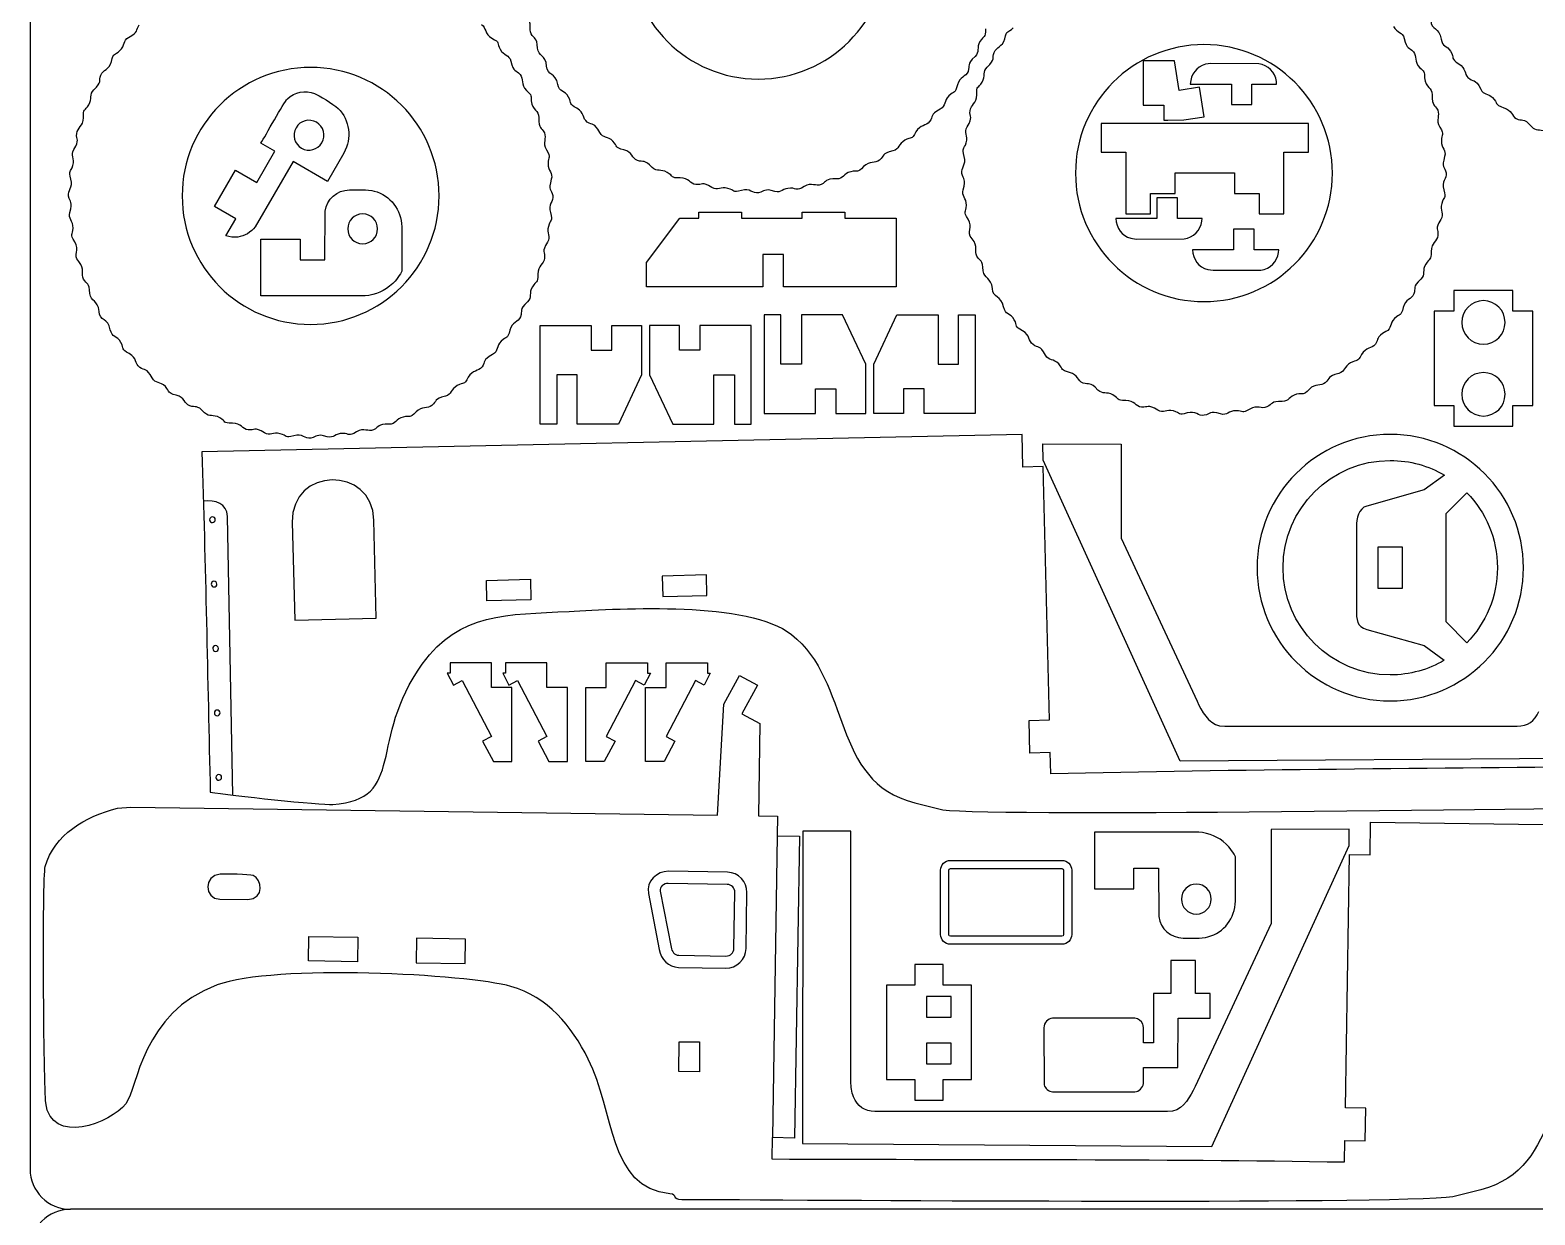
# Model space of a CAD drawing. Extents: x 460 to 1040, y 10 to 890.
# Drawn here: x 460 to 646.7, y 449.3 to 596.3 of the extents above; entities that cross this region are included whole.
import ezdxf

# ---------------------------------------------------------------- set-up
doc = ezdxf.new("R2010")
doc.units = 0
doc.layers.get('0').update_dxf_attribs({"linetype": 'CONTINUOUS'})

msp = doc.modelspace()

# ---------------------------------------------------------------- linework, layer by layer
at = {"color": 5}
for p, q in [((460, 885.0002), (460, 455.0001)), ((745, 450), (464.9999, 450))]:
    msp.add_line(p, q, dxfattribs=at)
at = {"color": 2}
for p, q in [((602.0049, 592.4462), (598.1117, 592.4462)), ((598.1117, 592.4462), (598.1117, 586.9387)), ((602.572, 588.7787), (602.0049, 592.4462)), ((606.504, 592.1117), (605.844, 592.0249)), ((612.4463, 592.0899), (606.504, 592.1117)), ((605.0924, 589.1683), (602.572, 588.7787)), ((603.9542, 589.5619), (609.0538, 589.5619)), ((605.6596, 585.5009), (605.0924, 589.1683)), ((609.0538, 589.5619), (609.0538, 587.0122)), ((611.6035, 587.0122), (611.6035, 589.5619)), ((611.6035, 589.5619), (614.6632, 589.5619)), ((614.6632, 589.5619), (614.6414, 589.8947)), ((598.1117, 586.9387), (600.6615, 586.9387)), ((600.6615, 586.9387), (600.6615, 585.1029)), ((609.0538, 587.0122), (611.6035, 587.0122)), ((618.6048, 584.6677), (592.9033, 584.6677)), ((592.9033, 584.6677), (592.9033, 581.098)), ((600.6615, 585.1029), (601.1715, 585.1029)), ((601.1715, 585.1029), (603.1392, 585.1111)), ((603.1392, 585.1111), (605.6596, 585.5009)), ((618.6048, 581.098), (618.6048, 584.6677)), ((488.1281, 577.3544), (490.3719, 581.2408)), ((490.3719, 581.2408), (488.6471, 582.2367)), ((498.9347, 581.0079), (496.8948, 577.4748)), ((592.9033, 581.098), (595.963, 581.098)), ((595.963, 581.098), (595.963, 573.4491)), ((615.5452, 573.4491), (615.5452, 581.098)), ((615.5452, 581.098), (618.6048, 581.098)), ((482.8777, 574.3798), (485.4784, 578.8843)), ((485.4784, 578.8843), (488.1281, 577.3544)), ((492.6279, 579.9383), (487.9357, 571.8537)), ((496.8948, 577.4748), (492.6279, 579.9383)), ((602.0824, 575.9985), (602.0824, 578.5482)), ((602.0824, 578.5482), (609.4257, 578.5482)), ((609.4257, 578.5482), (609.4257, 575.9985)), ((599.0228, 573.4491), (599.0228, 575.9985)), ((599.0228, 575.9985), (602.0824, 575.9985)), ((602.3506, 575.4425), (599.8009, 575.4425)), ((599.8009, 575.4425), (599.8009, 572.8928)), ((602.3506, 572.8928), (602.3506, 575.4425)), ((609.4257, 575.9985), (612.4854, 575.9985)), ((612.4854, 575.9985), (612.4854, 573.4491)), ((485.5274, 572.8499), (482.8777, 574.3798)), ((496.5839, 567.7771), (496.6101, 573.7859)), ((595.963, 573.4491), (599.0228, 573.4491)), ((612.4854, 573.4491), (615.5452, 573.4491)), ((484.3035, 570.73), (485.5274, 572.8499)), ((506.1075, 571.8567), (506.1075, 566.3492)), ((599.8009, 572.8928), (594.7013, 572.8928)), ((605.4103, 572.8928), (602.3506, 572.8928)), ((605.3885, 572.56), (605.4103, 572.8928)), ((611.8756, 571.5619), (609.3259, 571.5619)), ((609.3259, 571.5619), (609.3259, 569.0122)), ((611.8756, 569.0122), (611.8756, 571.5619)), ((485.0241, 570.5709), (484.3035, 570.73)), ((485.7619, 570.5803), (485.0241, 570.5709)), ((488.6286, 563.2895), (488.6286, 570.3268)), ((488.6286, 570.3268), (493.5242, 570.3268)), ((493.5242, 570.3268), (493.5242, 567.7771)), ((596.5911, 570.4299), (597.2511, 570.343)), ((597.2511, 570.343), (603.1934, 570.3648)), ((493.5242, 567.7771), (496.5839, 567.7771)), ((609.3259, 569.0122), (604.2263, 569.0122)), ((614.9353, 569.0122), (611.8756, 569.0122)), ((614.9135, 568.6794), (614.9353, 569.0122)), ((606.1161, 566.5493), (606.7761, 566.4624)), ((606.7761, 566.4624), (612.7184, 566.4842)), ((501.5582, 563.2895), (488.6286, 563.2895))]:
    msp.add_line(p, q, dxfattribs=at)
at = {"color": 3}
for p, q in [((542.9569, 572.9407), (542.957, 573.655)), ((542.957, 573.655), (548.2565, 573.6549)), ((548.2565, 573.6549), (548.2565, 572.9407)), ((555.8077, 572.9407), (555.8077, 573.6549)), ((555.8077, 573.6549), (561.1072, 573.6548)), ((561.1072, 573.6548), (561.1072, 572.9406)), ((536.4936, 567.4249), (540.6087, 572.9407)), ((540.6087, 572.9407), (542.9569, 572.9407)), ((548.2565, 572.9407), (555.8077, 572.9407)), ((561.1072, 572.9406), (567.457, 572.9403)), ((567.457, 572.9403), (567.4569, 564.4061)), ((553.4717, 568.4187), (550.922, 568.4187)), ((550.922, 568.4187), (550.922, 564.4061)), ((553.4717, 564.4061), (553.4717, 568.4187)), ((536.4936, 564.4061), (536.4936, 567.4249)), ((550.922, 564.4061), (536.4936, 564.4061)), ((567.4569, 564.4061), (553.4717, 564.4061)), ((636.6435, 563.9595), (636.6435, 561.4094)), ((643.9839, 563.9595), (636.6435, 563.9595)), ((643.9839, 561.4094), (643.9839, 563.9595)), ((553.1567, 560.9287), (551.088, 560.9287)), ((551.088, 560.9287), (551.088, 548.6899)), ((553.1567, 554.8092), (553.1567, 560.9287)), ((560.8059, 560.9287), (555.7064, 560.9287)), ((555.7064, 560.9287), (555.7064, 554.8092)), ((563.682, 554.8092), (560.8059, 560.9287)), ((564.68, 554.8092), (567.556, 560.9287)), ((567.556, 560.9287), (572.6556, 560.9287)), ((572.6556, 560.9287), (572.6556, 554.8092)), ((575.2053, 554.8092), (575.2053, 560.9287)), ((575.2053, 560.9287), (577.274, 560.9287)), ((577.274, 560.9287), (577.274, 548.6899)), ((636.6435, 561.4094), (634.1935, 561.4094)), ((634.1935, 561.4094), (634.1935, 549.6789)), ((646.4339, 561.4094), (643.9839, 561.4094)), ((646.4339, 549.6789), (646.4339, 561.4094)), ((523.2715, 547.3939), (523.2715, 559.6328)), ((523.2715, 559.6328), (529.6237, 559.6328)), ((529.6237, 559.6328), (529.6237, 556.5731)), ((532.1735, 556.5731), (532.1735, 559.6328)), ((532.1735, 559.6328), (535.8655, 559.6328)), ((535.8655, 559.6328), (535.8655, 553.5134)), ((540.5555, 559.6328), (536.8635, 559.6328)), ((536.8635, 559.6328), (536.8635, 553.5134)), ((540.5555, 556.5731), (540.5555, 559.6328)), ((549.4575, 559.6328), (543.1053, 559.6328)), ((543.1053, 559.6328), (543.1053, 556.5731)), ((549.4575, 547.3939), (549.4575, 559.6328)), ((529.6237, 556.5731), (532.1735, 556.5731)), ((543.1053, 556.5731), (540.5555, 556.5731)), ((555.7064, 554.8092), (553.1567, 554.8092)), ((563.682, 548.6899), (563.682, 554.8092)), ((564.68, 548.6899), (564.68, 554.8092)), ((572.6556, 554.8092), (575.2053, 554.8092)), ((527.8899, 553.5134), (525.3402, 553.5134)), ((525.3402, 553.5134), (525.3402, 547.3939)), ((527.8899, 547.3939), (527.8899, 553.5134)), ((535.8655, 553.5134), (532.9894, 547.3939)), ((536.8635, 553.5134), (539.7395, 547.3939)), ((544.8391, 547.3939), (544.8391, 553.5134)), ((544.8391, 553.5134), (547.3888, 553.5134)), ((547.3888, 553.5134), (547.3888, 547.3939)), ((557.4402, 548.6899), (557.4402, 551.7495)), ((557.4402, 551.7495), (559.99, 551.7495)), ((559.99, 551.7495), (559.99, 548.6899)), ((568.372, 551.7495), (568.372, 548.6899)), ((570.9218, 551.7495), (568.372, 551.7495)), ((570.9218, 548.6899), (570.9218, 551.7495)), ((634.1935, 549.6789), (636.6435, 549.6789)), ((636.6435, 549.6789), (636.6435, 547.1288)), ((643.9839, 547.1288), (643.9839, 549.6789)), ((643.9839, 549.6789), (646.4339, 549.6789)), ((525.3402, 547.3939), (523.2715, 547.3939)), ((532.9894, 547.3939), (527.8899, 547.3939)), ((539.7395, 547.3939), (544.8391, 547.3939)), ((547.3888, 547.3939), (549.4575, 547.3939)), ((551.088, 548.6899), (557.4402, 548.6899)), ((559.99, 548.6899), (563.682, 548.6899)), ((568.372, 548.6899), (564.68, 548.6899)), ((577.274, 548.6899), (570.9218, 548.6899)), ((636.6435, 547.1288), (643.9839, 547.1288)), ((583.0737, 546.0933), (481.3174, 543.9673)), ((583.1728, 542.0523), (583.0737, 546.0933)), ((585.6942, 542.923), (585.6739, 544.9294)), ((585.6739, 544.9294), (595.3643, 544.9137)), ((595.3643, 544.9137), (595.3643, 533.2482)), ((585.7025, 542.1144), (583.1728, 542.0523)), ((602.7096, 505.5682), (585.6942, 542.923)), ((586.4734, 510.6975), (585.7025, 542.1144)), ((595.3643, 533.2482), (604.7998, 513.0048)), ((517.2313, 517.7674), (512.1033, 517.7674)), ((512.1033, 517.7674), (512.1033, 516.4856)), ((517.2313, 514.7078), (517.2313, 517.7674)), ((524.1105, 517.7674), (518.9825, 517.7674)), ((518.9825, 517.7674), (518.9825, 516.4856)), ((524.1105, 514.7078), (524.1105, 517.7674)), ((531.4941, 514.7078), (531.4941, 517.7674)), ((531.4941, 517.7674), (536.6221, 517.7674)), ((536.6221, 517.7674), (536.6221, 516.4856)), ((538.915, 514.7078), (538.915, 517.7674)), ((538.915, 517.7674), (544.043, 517.7674)), ((544.043, 517.7674), (544.043, 516.4856)), ((512.1033, 516.4856), (511.7557, 516.4856)), ((511.7557, 516.4856), (512.5206, 515.0211)), ((512.5206, 515.0211), (513.6054, 515.5877)), ((513.6054, 515.5877), (517.2313, 508.6446)), ((518.9825, 516.4856), (518.6349, 516.4856)), ((518.6349, 516.4856), (519.3998, 515.0211)), ((519.3998, 515.0211), (520.4846, 515.5877)), ((520.4846, 515.5877), (524.1105, 508.6446)), ((535.12, 515.5877), (531.4941, 508.6446)), ((536.2048, 515.0211), (535.12, 515.5877)), ((536.9697, 516.4856), (536.2048, 515.0211)), ((536.6221, 516.4856), (536.9697, 516.4856)), ((542.5409, 515.5877), (538.915, 508.6446)), ((543.6257, 515.0211), (542.5409, 515.5877)), ((544.3906, 516.4856), (543.6257, 515.0211)), ((544.043, 516.4856), (544.3906, 516.4856)), ((546.0872, 512.6573), (548.0209, 516.2146)), ((548.0209, 516.2146), (550.244, 515.0062)), ((519.7812, 514.7078), (517.2313, 514.7078)), ((519.7812, 505.5286), (519.7812, 514.7078)), ((526.6604, 514.7078), (524.1105, 514.7078)), ((526.6604, 505.5286), (526.6604, 514.7078)), ((528.9442, 505.5286), (528.9442, 514.7078)), ((528.9442, 514.7078), (531.4941, 514.7078)), ((536.3651, 505.5286), (536.3651, 514.7078)), ((536.3651, 514.7078), (538.915, 514.7078)), ((550.244, 515.0062), (548.3103, 511.4489)), ((545.2807, 498.874), (546.0872, 512.6573)), ((548.3103, 511.4489), (550.5335, 510.2405)), ((550.5335, 510.2405), (550.3833, 498.8049)), ((583.9438, 510.6355), (586.4734, 510.6975)), ((584.0428, 506.5878), (583.9438, 510.6355)), ((607.5906, 509.9709), (608.2278, 509.9045)), ((608.2278, 509.9045), (644.5167, 509.9045)), ((517.2313, 508.6446), (516.1466, 508.0781)), ((516.1466, 508.0781), (517.4779, 505.5286)), ((524.1105, 508.6446), (523.0258, 508.0781)), ((523.0258, 508.0781), (524.3571, 505.5286)), ((532.5788, 508.0781), (531.2475, 505.5286)), ((531.4941, 508.6446), (532.5788, 508.0781)), ((539.9997, 508.0781), (538.6684, 505.5286)), ((538.915, 508.6446), (539.9997, 508.0781)), ((586.5725, 506.6496), (584.0428, 506.5878)), ((586.6373, 503.9932), (586.5725, 506.6496)), ((517.4779, 505.5286), (519.7812, 505.5286)), ((524.3571, 505.5286), (526.6604, 505.5286)), ((531.2475, 505.5286), (528.9442, 505.5286)), ((538.6684, 505.5286), (536.3651, 505.5286)), ((653.5205, 505.9436), (602.7096, 505.5682)), ((569.7577, 500.4206), (573.2375, 499.5585)), ((470.8344, 499.7387), (472.4793, 499.86)), ((472.4793, 499.86), (545.2807, 498.874)), ((550.3833, 498.8049), (552.7365, 498.7731)), ((552.7365, 498.7731), (552.7036, 496.3082)), ((555.8595, 496.8944), (555.8244, 458.1579)), ((561.8329, 496.9163), (555.8595, 496.8944)), ((561.8329, 465.8343), (561.8329, 496.9163)), ((604.9936, 496.7942), (592.064, 496.7942)), ((592.064, 496.7942), (592.064, 489.7569)), ((623.671, 497.1436), (613.9806, 497.128)), ((613.9806, 497.128), (613.9806, 485.4625)), ((623.6507, 495.1372), (623.671, 497.1436)), ((626.2491, 493.9584), (626.316, 498.0001)), ((626.316, 498.0001), (728.086, 496.6864)), ((552.7036, 496.3082), (555.4622, 496.2622)), ((555.4622, 496.2622), (554.8493, 458.8429)), ((606.6353, 457.7825), (623.6507, 495.1372)), ((574.1883, 493.2726), (588.0163, 493.2726)), ((609.5429, 488.227), (609.5429, 493.7345)), ((623.1989, 462.5783), (623.719, 494.0003)), ((623.719, 494.0003), (626.2491, 493.9584)), ((572.9707, 484.0915), (572.9707, 492.055)), ((589.2339, 492.055), (589.2339, 484.0915)), ((596.9596, 489.7569), (596.9596, 492.3066)), ((596.9596, 492.3066), (600.0193, 492.3066)), ((600.0193, 492.3066), (600.0455, 486.2978)), ((592.064, 489.7569), (596.9596, 489.7569)), ((613.9806, 485.4625), (604.5451, 465.2191)), ((588.0163, 482.8739), (574.1883, 482.8739)), ((573.2868, 480.3712), (569.7767, 480.3712)), ((569.7767, 480.3712), (569.7767, 477.8211)), ((573.2868, 477.8211), (573.2868, 480.3712)), ((601.5197, 480.8464), (601.5175, 476.7808)), ((604.5794, 480.8447), (601.5197, 480.8464)), ((604.5771, 476.7791), (604.5794, 480.8447)), ((569.7767, 477.8211), (566.2665, 477.8211)), ((566.2665, 477.8211), (566.2665, 466.0906)), ((576.7969, 477.8211), (573.2868, 477.8211)), ((576.7969, 466.0906), (576.7969, 477.8211)), ((599.3699, 476.782), (599.3664, 470.6626)), ((601.5175, 476.7808), (599.3699, 476.782)), ((606.413, 476.778), (604.5771, 476.7791)), ((606.4112, 473.7183), (606.413, 476.778)), ((585.7823, 472.5062), (585.82, 465.4581)), ((597.0801, 473.7131), (586.8471, 473.719)), ((602.4243, 467.6011), (602.4278, 473.7206)), ((602.4278, 473.7206), (606.4112, 473.7183)), ((599.3664, 470.6626), (598.1425, 470.6633)), ((598.1292, 465.608), (598.1407, 467.6036)), ((598.1407, 467.6036), (602.4243, 467.6011)), ((566.2665, 466.0906), (569.7767, 466.0906)), ((569.7767, 466.0906), (569.7767, 463.5404)), ((573.2868, 463.5404), (573.2868, 466.0906)), ((573.2868, 466.0906), (576.7969, 466.0906)), ((569.7767, 463.5404), (573.2868, 463.5404)), ((586.8419, 464.5608), (597.0749, 464.555)), ((601.1171, 462.1188), (564.8282, 462.1188)), ((601.7543, 462.1852), (601.1171, 462.1188)), ((625.7289, 462.5364), (623.1989, 462.5783)), ((625.6622, 458.4881), (625.7289, 462.5364)), ((552.0694, 458.8891), (552.0256, 456.2512)), ((554.8493, 458.8429), (552.0694, 458.8891)), ((555.8244, 458.1579), (606.6353, 457.7825)), ((623.0885, 455.8729), (623.1322, 458.5296)), ((623.1322, 458.5296), (625.6622, 458.4881)), ((639.9961, 452.4351), (636.5233, 451.5453))]:
    msp.add_line(p, q, dxfattribs=at)
at = {"color": 7}
for p, q in [((635.4783, 541.0595), (632.9699, 539.2243)), ((632.9699, 539.2243), (625.8395, 537.2242)), ((635.6899, 536.2942), (638.271, 538.8753)), ((635.68, 522.8536), (635.6899, 536.2942)), ((492.5296, 535.2249), (492.8284, 523.0821)), ((502.9474, 523.3311), (502.6486, 535.4739)), ((624.5595, 534.7041), (624.5595, 524.4537)), ((630.2898, 532.124), (627.2297, 532.124)), ((627.2297, 532.124), (627.2297, 527.0238)), ((630.2898, 527.0238), (630.2898, 532.124)), ((543.906, 528.6735), (538.4418, 528.539)), ((538.4418, 528.539), (538.504, 526.0093)), ((543.9683, 526.1438), (543.906, 528.6735)), ((516.6201, 528.002), (522.0843, 528.1365)), ((516.6823, 525.4723), (516.6201, 528.002)), ((522.0843, 528.1365), (522.1466, 525.6067)), ((627.2297, 527.0238), (630.2898, 527.0238)), ((522.1466, 525.6067), (516.6823, 525.4723)), ((538.504, 526.0093), (543.9683, 526.1438)), ((492.8284, 523.0821), (502.9474, 523.3311)), ((638.2613, 520.2723), (635.68, 522.8536)), ((625.8395, 521.9236), (632.9598, 519.9335)), ((632.9598, 519.9335), (635.4659, 518.0908)), ((538.1879, 489.4665), (539.5246, 482.5008)), ((546.4896, 490.3024), (539.1776, 490.4239)), ((547.3316, 482.371), (547.447, 489.3126)), ((483.5394, 488.4663), (487.0049, 488.4087)), ((494.5496, 480.8071), (494.6001, 483.8432)), ((494.6001, 483.8432), (500.6724, 483.7422)), ((500.6724, 483.7422), (500.622, 480.7062)), ((507.9594, 483.6211), (507.909, 480.585)), ((514.0318, 483.5201), (507.9594, 483.6211)), ((513.9813, 480.4841), (514.0318, 483.5201)), ((500.622, 480.7062), (494.5496, 480.8071)), ((507.909, 480.585), (513.9813, 480.4841)), ((540.4819, 481.511), (546.3418, 481.4136)), ((574.2669, 476.381), (571.2067, 476.381)), ((571.2067, 476.381), (571.2067, 473.8309)), ((574.2669, 473.8309), (574.2669, 476.381)), ((571.2067, 473.8309), (574.2669, 473.8309)), ((540.5101, 467.0914), (540.5176, 470.7733)), ((540.5176, 470.7733), (543.0481, 470.7678)), ((543.0481, 470.7678), (543.04, 467.0493)), ((574.2669, 470.6107), (571.2067, 470.6107)), ((571.2067, 470.6107), (571.2067, 468.0607)), ((574.2669, 468.0607), (574.2669, 470.6107)), ((543.04, 467.0493), (540.5101, 467.0914)), ((571.2067, 468.0607), (574.2669, 468.0607))]:
    msp.add_line(p, q, dxfattribs=at)
at = {"color": 1}
for p, q in [((485.1469, 501.3802), (484.4763, 535.9457)), ((552.7036, 496.3082), (552.1013, 458.8886)), ((546.5145, 491.8022), (539.2025, 491.9237)), ((573.9707, 484.0915), (573.9707, 492.0548)), ((574.1884, 492.2725), (588.0162, 492.2725)), ((588.2339, 492.0548), (588.2339, 484.0915)), ((536.7148, 489.1839), (538.0515, 482.2181)), ((548.8314, 482.346), (548.9468, 489.2877)), ((588.0162, 483.8738), (574.1884, 483.8738)), ((540.457, 480.0112), (546.3169, 479.9138))]:
    msp.add_line(p, q, dxfattribs=at)
at = {"color": 3}
for points in [[(534.407, 606.1193), (534.407, 597.3182), (541.5417, 590.1833), (550.3428, 590.1833)], [(550.3428, 590.1833), (559.1439, 590.1833), (566.2787, 597.3182), (566.2787, 606.1193)], [(522.1695, 595.8066), (521.7915, 596.4858), (522.4158, 596.9805), (521.5655, 597.9748)], [(633.783, 597.4647), (633.811, 596.22), (634.8631, 596.6504), (635.0706, 595.1362)], [(472.2286, 595.3525), (473.5351, 596.0584), (473.0616, 596.2334), (473.5366, 596.9011)], [(516.0141, 596.9601), (516.6315, 596.5208), (516.3384, 595.7913), (517.3032, 595.2586)], [(522.9638, 594.0098), (522.8821, 595.4467), (522.5608, 595.1034), (522.1695, 595.8066)], [(578.5368, 596.4175), (578.56, 595.1951), (578.3459, 595.6567), (577.8546, 594.8353)], [(580.9213, 595.182), (581.2157, 596.3701), (581.3046, 595.8681), (581.9921, 596.5335)], [(629.171, 596.6965), (629.6216, 595.8857), (630.2811, 596.0577), (630.478, 595.2335)], [(471.1529, 593.7113), (471.8187, 594.356), (471.4835, 594.95), (472.2286, 595.3525)], [(517.3032, 595.2586), (518.3745, 594.667), (517.8671, 594.7108), (518.3319, 593.8743)], [(518.3319, 593.8743), (518.7824, 593.0635), (519.4419, 593.2355), (519.6387, 592.4113)], [(524.0896, 591.7916), (523.99, 593.223), (523.0203, 593.0152), (522.9638, 594.0098)], [(577.8546, 594.8353), (577.3775, 594.0371), (577.8526, 593.5534), (577.2399, 592.9726)], [(579.6114, 593.497), (579.8773, 594.2067), (580.6562, 594.1123), (580.9213, 595.182)], [(605.6444, 594.4504), (596.8433, 594.4504), (589.7085, 587.3157), (589.7085, 578.5145)], [(621.5803, 578.5145), (621.5803, 587.3157), (614.4456, 594.4504), (605.6444, 594.4504)], [(630.478, 595.2335), (630.8232, 593.7882), (631.1125, 594.2012), (631.6354, 593.5685)], [(635.0706, 595.1362), (635.2016, 594.18), (635.7889, 594.3648), (636.2424, 593.6328)], [(468.7722, 590.6748), (469.0381, 591.3845), (469.817, 591.2901), (470.0821, 592.3598)], [(470.0821, 592.3598), (470.3765, 593.5479), (470.4655, 593.0459), (471.1529, 593.7113)], [(519.6387, 592.4113), (519.9839, 590.966), (520.2733, 591.379), (520.7962, 590.7463)], [(577.2399, 592.9726), (576.1621, 591.9508), (576.6619, 591.9038), (576.3753, 591.1363)], [(578.7468, 591.6608), (579.8251, 592.6831), (579.3249, 592.7325), (579.6114, 593.497)], [(631.6354, 593.5685), (632.1162, 592.9869), (631.6494, 592.3571), (632.4427, 591.59)], [(636.2424, 593.6328), (636.7754, 592.7728), (636.1504, 592.7532), (637.286, 592.0542)], [(637.286, 592.0542), (638.166, 591.5126), (637.944, 590.8279), (638.3972, 590.3795)], [(467.9076, 588.8386), (468.986, 589.8609), (468.4858, 589.9103), (468.7722, 590.6748)], [(494.8052, 591.6282), (486.0041, 591.6282), (478.8694, 584.4935), (478.8694, 575.6923)], [(510.741, 575.6923), (510.741, 584.4935), (503.6063, 591.6282), (494.8052, 591.6282)], [(520.7962, 590.7463), (521.2769, 590.1647), (520.8102, 589.5349), (521.6034, 588.7678)], [(525.4855, 589.5265), (525.2075, 591.0283), (524.1758, 590.5507), (524.0896, 591.7916)], [(576.3753, 591.1363), (576.1103, 590.4273), (575.3308, 590.5217), (575.0654, 589.4512)], [(578.132, 589.7981), (578.6093, 590.5973), (578.1348, 591.0808), (578.7468, 591.6608)], [(632.4427, 591.59), (632.9165, 591.1318), (633.0204, 591.0994), (633.0247, 590.3231)], [(633.0247, 590.3231), (633.1568, 589.034), (633.9862, 589.19), (633.9589, 588.2362)], [(638.3972, 590.3795), (639.0256, 589.758), (639.2853, 590.3575), (639.9795, 588.9141)], [(467.2928, 586.9759), (467.7701, 587.7751), (467.2955, 588.2586), (467.9076, 588.8386)], [(521.6034, 588.7678), (522.0773, 588.3096), (522.1812, 588.2772), (522.1856, 587.5009)], [(526.8157, 587.9367), (526.3286, 588.8131), (525.6728, 588.5146), (525.4855, 589.5265)], [(575.0654, 589.4512), (574.7705, 588.2626), (574.6821, 588.7649), (573.9945, 588.0997)], [(576.621, 586.2477), (576.6927, 587.001), (577.471, 587.1138), (577.4497, 588.2159)], [(577.4497, 588.2159), (577.4259, 589.4378), (577.6415, 588.9771), (578.132, 589.7981)], [(633.9589, 588.2362), (633.9164, 586.755), (634.3047, 587.0737), (634.6457, 586.3286)], [(639.9795, 588.9141), (640.3226, 588.2004), (640.8746, 588.4247), (641.4506, 587.8838)], [(466.6104, 585.3937), (466.5866, 586.6156), (466.8022, 586.1549), (467.2928, 586.9759)], [(522.1856, 587.5009), (522.3176, 586.2118), (523.147, 586.3678), (523.1197, 585.414)], [(527.8436, 586.5523), (526.7731, 587.1434), (527.2794, 587.1025), (526.8157, 587.9367)], [(529.1336, 584.8509), (528.5166, 585.2899), (528.809, 586.0192), (527.8436, 586.5523)], [(572.919, 586.4585), (571.6113, 585.7519), (572.0866, 585.5796), (571.6108, 584.9103)], [(573.9945, 588.0997), (573.3292, 587.4563), (573.6639, 586.8612), (572.919, 586.4585)], [(634.6457, 586.3286), (634.9601, 585.6419), (634.3456, 585.155), (634.9138, 584.2088)], [(641.4506, 587.8838), (642.1888, 587.1907), (641.5885, 587.0106), (642.8677, 586.629)], [(642.8677, 586.629), (643.8577, 586.3337), (643.8194, 585.6158), (644.3736, 585.2991)], [(465.7818, 583.4255), (465.8535, 584.1788), (466.6318, 584.2916), (466.6104, 585.3937)], [(523.1197, 585.414), (523.0772, 583.9328), (523.4655, 584.2515), (523.8065, 583.5064)], [(530.682, 583.5427), (529.9772, 584.8486), (529.7998, 584.3766), (529.1336, 584.8509)], [(571.6108, 584.9103), (571.1716, 584.2925), (570.4419, 584.5854), (569.9091, 583.6205)], [(576.2617, 584.2522), (577.0401, 585.5167), (576.5434, 585.432), (576.621, 586.2477)], [(644.3736, 585.2991), (645.1401, 584.8608), (645.2357, 585.5044), (646.2827, 584.2912)], [(465.4224, 581.43), (466.2009, 582.6945), (465.7042, 582.6098), (465.7818, 583.4255)], [(523.8065, 583.5064), (524.121, 582.8197), (523.5065, 582.3328), (524.0746, 581.3866)], [(532.3231, 582.4671), (531.6788, 583.1326), (531.0837, 582.7985), (530.682, 583.5427)], [(568.5248, 582.5921), (567.7158, 582.1425), (567.884, 581.4815), (567.062, 581.2853)], [(569.9091, 583.6205), (569.3177, 582.5493), (569.3603, 583.0565), (568.5248, 582.5921)], [(576.149, 582.2928), (576.4033, 583.188), (575.8191, 583.5332), (576.2617, 584.2522)], [(634.9138, 584.2088), (635.5434, 583.1603), (635.1261, 583.4528), (635.1109, 582.4977)], [(646.2827, 584.2912), (646.7991, 583.6927), (647.2674, 584.0517), (647.9688, 583.6762)], [(465.3097, 579.4706), (465.564, 580.3658), (464.9799, 580.711), (465.4224, 581.43)], [(524.0746, 581.3866), (524.7042, 580.3381), (524.2869, 580.6306), (524.2717, 579.6755)], [(533.6748, 581.3961), (532.4863, 581.6906), (532.9883, 581.7803), (532.3231, 582.4671)], [(535.3598, 580.0864), (534.6508, 580.3516), (534.7449, 581.131), (533.6748, 581.3961)], [(567.062, 581.2853), (565.6165, 580.9398), (566.0293, 580.6505), (565.3971, 580.1278)], [(575.8988, 580.5887), (575.5608, 581.7624), (575.8879, 581.3735), (576.149, 582.2928)], [(635.1109, 582.4977), (635.0962, 581.568), (635.7528, 581.3879), (635.5101, 580.5759)], [(465.0596, 577.7665), (464.7216, 578.9402), (465.0487, 578.5513), (465.3097, 579.4706)], [(524.2717, 579.6755), (524.257, 578.7458), (524.9135, 578.5657), (524.6709, 577.7537)], [(537.196, 579.2216), (536.1743, 580.2997), (536.1262, 579.7998), (535.3598, 580.0864)], [(539.0585, 578.607), (538.2597, 579.084), (537.7759, 578.6097), (537.196, 579.2216)], [(563.4185, 579.3202), (562.5683, 578.4416), (562.7436, 578.9199), (561.8165, 578.6878)], [(565.3971, 580.1278), (564.8152, 579.6469), (564.1859, 580.1137), (563.4185, 579.3202)], [(575.6083, 578.4722), (575.4824, 579.2191), (576.204, 579.5287), (575.8988, 580.5887)], [(635.5101, 580.5759), (635.0849, 579.1533), (635.5434, 579.3651), (635.6801, 578.5563)], [(464.7692, 575.65), (464.6433, 576.3969), (465.3647, 576.7065), (465.0596, 577.7665)], [(524.6709, 577.7537), (524.2458, 576.3311), (524.7042, 576.5429), (524.8408, 575.7341)], [(540.641, 577.9246), (539.4188, 577.9008), (539.8797, 578.1167), (539.0585, 578.607)], [(542.6089, 577.0959), (541.8555, 577.1677), (541.7423, 577.946), (540.641, 577.9246)], [(544.6045, 576.7366), (543.3407, 577.5151), (543.4243, 577.0181), (542.6089, 577.0959)], [(558.1571, 577.1175), (557.4702, 576.803), (556.983, 577.4172), (556.0368, 576.8494)], [(560.0642, 577.8044), (558.5793, 577.8459), (558.9026, 577.4586), (558.1571, 577.1175)], [(561.8165, 578.6878), (560.9162, 578.4624), (560.9106, 577.7806), (560.0642, 577.8044)], [(575.7781, 576.4524), (576.203, 577.8753), (575.7446, 577.6637), (575.6083, 578.4722)], [(589.7085, 578.5145), (589.7085, 569.7134), (596.8433, 562.5785), (605.6444, 562.5785)], [(605.6444, 562.5785), (614.4456, 562.5785), (621.5803, 569.7134), (621.5803, 578.5145)], [(635.6801, 578.5563), (635.8061, 577.81), (635.0846, 577.5005), (635.3895, 576.4399)], [(464.9389, 573.6302), (465.3638, 575.0531), (464.9055, 574.8415), (464.7692, 575.65)], [(478.8694, 575.6923), (478.8694, 566.8912), (486.0041, 559.7563), (494.8052, 559.7563)], [(494.8052, 559.7563), (503.6063, 559.7563), (510.741, 566.8912), (510.741, 575.6923)], [(524.8408, 575.7341), (524.9669, 574.9878), (524.2454, 574.6783), (524.5503, 573.6177)], [(546.5639, 576.6239), (545.6696, 576.8783), (545.3229, 576.2941), (544.6045, 576.7366)], [(548.2679, 576.3737), (547.0952, 576.0358), (547.4837, 576.3622), (546.5639, 576.6239)], [(550.3843, 576.0833), (549.6384, 575.9571), (549.3279, 576.6789), (548.2679, 576.3737)], [(552.4043, 576.2531), (550.9816, 576.678), (551.1943, 576.2201), (550.3843, 576.0833)], [(554.3261, 576.6523), (553.3993, 576.6673), (553.2138, 576.0112), (552.4043, 576.2531)], [(556.0368, 576.8494), (554.9893, 576.2205), (555.2822, 576.6366), (554.3261, 576.6523)], [(576.1772, 574.5306), (576.1917, 575.4598), (575.5362, 575.6423), (575.7781, 576.4524)], [(635.3895, 576.4399), (635.7272, 575.2656), (635.4011, 575.6557), (635.1393, 574.7357)], [(465.3379, 571.7084), (465.3524, 572.6376), (464.697, 572.8201), (464.9389, 573.6302)], [(524.5503, 573.6177), (524.8879, 572.4434), (524.5619, 572.8335), (524.3001, 571.9135)], [(576.3742, 572.8197), (575.745, 573.8689), (576.1624, 573.575), (576.1772, 574.5306)], [(635.1393, 574.7357), (634.8848, 573.8416), (635.4691, 573.4955), (635.0265, 572.7763)], [(465.5349, 569.9975), (464.9058, 571.0467), (465.3231, 570.7528), (465.3379, 571.7084)], [(524.3001, 571.9135), (524.0456, 571.0194), (524.63, 570.6733), (524.1873, 569.9541)], [(576.8672, 570.37), (576.0974, 571.2701), (577.0393, 571.7112), (576.3742, 572.8197)], [(635.0265, 572.7763), (634.2478, 571.5107), (634.745, 571.5971), (634.6673, 570.7808)], [(466.0279, 567.5478), (465.2582, 568.4479), (466.2, 568.889), (465.5349, 569.9975)], [(524.1873, 569.9541), (523.4087, 568.6885), (523.9059, 568.7749), (523.8281, 567.9586)], [(577.471, 568.2018), (577.0932, 568.881), (577.7174, 569.3757), (576.8672, 570.37)], [(634.6673, 570.7808), (634.5956, 570.0263), (633.8174, 569.9152), (633.8384, 568.8127)], [(523.8281, 567.9586), (523.7564, 567.2041), (522.9782, 567.093), (522.9993, 565.9905)], [(578.2654, 566.405), (578.1837, 567.8419), (577.8624, 567.4986), (577.471, 568.2018)], [(633.8384, 568.8127), (633.8616, 567.5903), (633.6475, 568.0519), (633.1562, 567.2305)], [(466.6318, 565.3796), (466.254, 566.0588), (466.8781, 566.5535), (466.0279, 567.5478)], [(522.9993, 565.9905), (523.0224, 564.7681), (522.8083, 565.2297), (522.317, 564.4083)], [(579.3912, 564.1868), (579.2916, 565.6182), (578.3219, 565.4104), (578.2654, 566.405)], [(633.1562, 567.2305), (632.679, 566.4323), (633.1541, 565.9486), (632.5414, 565.3678)], [(467.4261, 563.5828), (467.3444, 565.0197), (467.0231, 564.6764), (466.6318, 565.3796)], [(522.317, 564.4083), (521.8399, 563.6101), (522.315, 563.1264), (521.7022, 562.5456)], [(580.787, 561.9217), (580.5091, 563.4235), (579.4774, 562.9459), (579.3912, 564.1868)], [(632.5414, 565.3678), (631.4637, 564.346), (631.9635, 564.299), (631.6768, 563.5315)], [(468.552, 561.3646), (468.4525, 562.796), (467.4826, 562.5882), (467.4261, 563.5828)], [(521.7022, 562.5456), (520.6244, 561.5238), (521.1242, 561.4768), (520.8376, 560.7093)], [(631.6768, 563.5315), (631.412, 562.8225), (630.6325, 562.9169), (630.3671, 561.8464)], [(469.9479, 559.0995), (469.6699, 560.6013), (468.6382, 560.1237), (468.552, 561.3646)], [(520.8376, 560.7093), (520.5727, 560.0003), (519.7932, 560.0947), (519.5278, 559.0242)], [(582.1174, 560.3319), (581.6303, 561.2083), (580.9744, 560.9098), (580.787, 561.9217)], [(583.1452, 558.9475), (582.0748, 559.5386), (582.5811, 559.4977), (582.1174, 560.3319)], [(629.2961, 560.4949), (628.6308, 559.8515), (628.9655, 559.2564), (628.2206, 558.8537)], [(630.3671, 561.8464), (630.0721, 560.6578), (629.9837, 561.1601), (629.2961, 560.4949)], [(471.2782, 557.5097), (470.791, 558.3861), (470.1352, 558.0876), (469.9479, 559.0995)], [(519.5278, 559.0242), (519.2329, 557.8356), (519.1446, 558.3379), (518.4569, 557.6727)], [(584.4352, 557.2461), (583.8182, 557.6851), (584.1106, 558.4144), (583.1452, 558.9475)], [(628.2206, 558.8537), (626.9129, 558.1471), (627.3882, 557.9748), (626.9124, 557.3055)], [(472.306, 556.1253), (471.2356, 556.7164), (471.7418, 556.6755), (471.2782, 557.5097)], [(518.4569, 557.6727), (517.7916, 557.0293), (518.1263, 556.4342), (517.3814, 556.0315)], [(585.9836, 555.9379), (585.2788, 557.2438), (585.1014, 556.7718), (584.4352, 557.2461)], [(626.9124, 557.3055), (626.4732, 556.6877), (625.7436, 556.9806), (625.2108, 556.0157)], [(473.596, 554.4239), (472.9789, 554.8629), (473.2715, 555.5922), (472.306, 556.1253)], [(517.3814, 556.0315), (516.0736, 555.3249), (516.549, 555.1526), (516.0731, 554.4833)], [(587.6248, 554.8623), (586.9805, 555.5278), (586.3853, 555.1937), (585.9836, 555.9379)], [(588.9763, 553.7913), (587.788, 554.0858), (588.2899, 554.1755), (587.6248, 554.8623)], [(623.8264, 554.9873), (623.0174, 554.5377), (623.1855, 553.8767), (622.3635, 553.6805)], [(625.2108, 556.0157), (624.6193, 554.9445), (624.6619, 555.4517), (623.8264, 554.9873)], [(475.1444, 553.1157), (474.4396, 554.4216), (474.2622, 553.9496), (473.596, 554.4239)], [(476.7855, 552.0401), (476.1412, 552.7056), (475.5461, 552.3715), (475.1444, 553.1157)], [(514.3716, 553.1935), (513.7801, 552.1223), (513.8227, 552.6295), (512.9872, 552.1651)], [(516.0731, 554.4833), (515.6339, 553.8655), (514.9043, 554.1584), (514.3716, 553.1935)], [(590.6614, 552.4816), (589.9524, 552.7468), (590.0465, 553.5262), (588.9763, 553.7913)], [(592.4976, 551.6168), (591.4759, 552.6949), (591.4277, 552.195), (590.6614, 552.4816)], [(622.3635, 553.6805), (620.9181, 553.335), (621.3309, 553.0457), (620.6987, 552.523)], [(478.1371, 550.9691), (476.9487, 551.2636), (477.4506, 551.3533), (476.7855, 552.0401)], [(479.8222, 549.6594), (479.1132, 549.9246), (479.2073, 550.704), (478.1371, 550.9691)], [(511.5244, 550.8583), (510.0788, 550.5128), (510.4916, 550.2235), (509.8594, 549.7008)], [(512.9872, 552.1651), (512.1782, 551.7155), (512.3464, 551.0545), (511.5244, 550.8583)], [(594.3601, 551.0022), (593.5613, 551.4792), (593.0776, 551.0049), (592.4976, 551.6168)], [(595.9426, 550.3198), (594.7204, 550.296), (595.1813, 550.5119), (594.3601, 551.0022)], [(617.1181, 551.083), (616.2177, 550.8576), (616.2122, 550.1758), (615.3658, 550.1996)], [(618.7201, 551.7154), (617.8698, 550.8368), (618.0452, 551.3151), (617.1181, 551.083)], [(620.6987, 552.523), (620.1169, 552.0421), (619.4876, 552.5089), (618.7201, 551.7154)], [(481.6584, 548.7946), (480.6367, 549.8727), (480.5886, 549.3728), (479.8222, 549.6594)], [(509.8594, 549.7008), (509.2776, 549.2199), (508.6484, 549.6867), (507.8809, 548.8932)], [(597.9106, 549.4911), (597.1571, 549.5629), (597.0439, 550.3412), (595.9426, 550.3198)], [(599.9061, 549.1318), (598.6423, 549.9103), (598.726, 549.4133), (597.9106, 549.4911)], [(601.8655, 549.0191), (600.9712, 549.2735), (600.6244, 548.6893), (599.9061, 549.1318)], [(603.5696, 548.7689), (602.3967, 548.431), (602.7853, 548.7574), (601.8655, 549.0191)], [(605.6859, 548.4785), (604.94, 548.3523), (604.6295, 549.0741), (603.5696, 548.7689)], [(607.7059, 548.6483), (606.2832, 549.0732), (606.4959, 548.6153), (605.6859, 548.4785)], [(609.6278, 549.0475), (608.701, 549.0625), (608.5154, 548.4064), (607.7059, 548.6483)], [(611.3384, 549.2446), (610.2909, 548.6157), (610.5838, 549.0318), (609.6278, 549.0475)], [(613.4587, 549.5127), (612.7718, 549.1982), (612.2846, 549.8124), (611.3384, 549.2446)], [(615.3658, 550.1996), (613.8809, 550.2411), (614.2043, 549.8538), (613.4587, 549.5127)], [(483.5208, 548.18), (482.722, 548.657), (482.2384, 548.1827), (481.6584, 548.7946)], [(485.1034, 547.4976), (483.8812, 547.4738), (484.3421, 547.6897), (483.5208, 548.18)], [(487.0714, 546.6689), (486.3179, 546.7407), (486.2047, 547.519), (485.1034, 547.4976)], [(489.0669, 546.3096), (487.8031, 547.0881), (487.8867, 546.5911), (487.0714, 546.6689)], [(504.5265, 547.3774), (503.0418, 547.4189), (503.365, 547.0316), (502.6195, 546.6905)], [(506.2789, 548.2608), (505.3785, 548.0354), (505.3729, 547.3536), (504.5265, 547.3774)], [(507.8809, 548.8932), (507.0307, 548.0146), (507.2061, 548.4929), (506.2789, 548.2608)], [(491.0264, 546.1969), (490.1321, 546.4513), (489.7853, 545.8671), (489.0669, 546.3096)], [(492.7303, 545.9467), (491.5576, 545.6088), (491.9461, 545.9352), (491.0264, 546.1969)], [(494.8468, 545.6563), (494.1007, 545.5301), (493.7903, 546.2519), (492.7303, 545.9467)], [(496.8668, 545.8261), (495.444, 546.251), (495.6567, 545.7931), (494.8468, 545.6563)], [(498.7885, 546.2253), (497.8617, 546.2403), (497.6762, 545.5842), (496.8668, 545.8261)], [(500.4992, 546.4224), (499.4517, 545.7935), (499.7445, 546.2096), (498.7885, 546.2253)], [(502.6195, 546.6905), (501.9326, 546.376), (501.4454, 546.9902), (500.4992, 546.4224)], [(628.7598, 546.1044), (619.633, 546.1044), (612.2342, 538.7056), (612.2342, 529.5788)], [(645.2854, 529.5788), (645.2854, 538.7056), (637.8866, 546.1044), (628.7598, 546.1044)], [(481.3174, 543.9673), (481.7695, 529.963), (482.0232, 515.7482), (482.3571, 501.7195)], [(612.2342, 529.5788), (612.2342, 520.452), (619.633, 513.0532), (628.7598, 513.0532)], [(628.7598, 513.0532), (637.8866, 513.0532), (645.2854, 520.452), (645.2854, 529.5788)], [(526.8755, 524.1631), (533.3942, 524.5187), (549.1759, 525.467), (554.4758, 521.2996)], [(508.6575, 517.6309), (513.295, 524.075), (519.2149, 523.7451), (526.8755, 524.1631)], [(554.4758, 521.2996), (561.9369, 515.4328), (559.3027, 503.0103), (569.7577, 500.4206)], [(497.5418, 500.2103), (506.771, 500.848), (501.8724, 508.2024), (508.6575, 517.6309)], [(604.7998, 513.0048), (605.3794, 511.7917), (606.1455, 510.2874), (607.5906, 509.9709)], [(644.5167, 509.9045), (645.8012, 509.9646), (646.7039, 510.5264), (647.1895, 511.7485)], [(657.695, 504.9388), (634.4991, 504.6318), (609.6178, 504.5754), (586.6373, 503.9932)], [(482.3571, 501.7195), (484.7569, 501.3771), (496.111, 500.1115), (497.5418, 500.2103)], [(461.8791, 492.5065), (462.9484, 496.4656), (466.8998, 498.7923), (470.8344, 499.7387)], [(573.2375, 499.5585), (580.0529, 498.6216), (657.3865, 499.8484), (668.8773, 499.9657)], [(608.4216, 495.2732), (607.4288, 496.2294), (606.3314, 496.6434), (604.9936, 496.7942)], [(609.5429, 493.7345), (609.4614, 494.0546), (608.7293, 494.9768), (608.4216, 495.2732)], [(572.9707, 492.055), (572.9707, 492.7247), (573.5186, 493.2726), (574.1883, 493.2726)], [(588.0163, 493.2726), (588.686, 493.2726), (589.2339, 492.7247), (589.2339, 492.055)], [(461.9362, 463.2257), (461.7009, 465.1915), (461.4843, 491.0448), (461.8791, 492.5065)], [(606.1416, 483.7929), (608.1649, 484.3333), (609.4742, 486.0962), (609.5429, 488.227)], [(600.0455, 486.2978), (600.2452, 484.78), (601.494, 483.6894), (603.0789, 483.6375)], [(574.1883, 482.8739), (573.5186, 482.8739), (572.9707, 483.4218), (572.9707, 484.0915)], [(589.2339, 484.0915), (589.2339, 483.4218), (588.686, 482.8739), (588.0163, 482.8739)], [(603.0789, 483.6375), (603.8367, 483.6127), (605.3678, 483.5862), (606.1416, 483.7929)], [(519.6507, 477.6454), (514.287, 479.1788), (490.2114, 480.426), (483.2001, 477.8329)], [(483.2001, 477.8329), (473.8141, 474.3617), (473.3614, 465.0375), (471.8705, 463.0963)], [(529.2541, 468.6327), (527.1768, 472.7721), (524.2219, 476.3386), (519.6507, 477.6454)], [(586.8471, 473.719), (586.2703, 473.6626), (585.8034, 473.147), (585.7823, 472.5062)], [(598.0507, 472.9675), (597.8892, 473.358), (597.4912, 473.6724), (597.0801, 473.7131)], [(598.1425, 470.6633), (598.1399, 471.2174), (598.2055, 472.5933), (598.0507, 472.9675)], [(655.1108, 473.4354), (647.6968, 467.5093), (650.43, 455.1082), (639.9961, 452.4351)], [(539.3661, 451.9275), (531.7972, 452.5885), (532.4715, 462.2216), (529.2541, 468.6327)], [(562.1554, 463.9627), (561.929, 464.5324), (561.8491, 465.2253), (561.8329, 465.8343)], [(585.82, 465.4581), (585.945, 464.9903), (586.3758, 464.6069), (586.8419, 464.5608)], [(597.0749, 464.555), (597.5952, 464.6059), (598.0759, 465.0852), (598.1292, 465.608)], [(604.5451, 465.2191), (603.9655, 464.006), (603.1994, 462.5017), (601.7543, 462.1852)], [(471.8705, 463.0963), (470.0292, 460.6988), (462.5826, 457.8235), (461.9362, 463.2257)], [(564.8282, 462.1188), (563.5437, 462.1789), (562.641, 462.7407), (562.1554, 463.9627)], [(552.0256, 456.2512), (575.2231, 456.1293), (600.1041, 456.2716), (623.0885, 455.8729)], [(540.8833, 451.1891), (539.5865, 451.192), (540.4792, 451.8304), (539.3661, 451.9275)], [(636.5233, 451.5453), (629.7156, 450.554), (552.3746, 451.1634), (540.8833, 451.1891)]]:
    msp.add_open_spline(points, degree=3, dxfattribs=at)
at = {"color": 2}
for points in [[(605.844, 592.0249), (604.682, 591.7135), (604.0332, 590.7643), (603.9542, 589.5619)], [(614.6414, 589.8947), (614.4921, 591.0279), (613.5795, 591.9408), (612.4463, 592.0899)], [(491.9381, 587.7283), (492.7949, 588.5851), (494.1939, 588.8728), (495.2725, 588.3916)], [(495.2725, 588.3916), (495.7875, 588.1617), (497.6311, 587.123), (498.2062, 586.5486)], [(488.6471, 582.2367), (489.1721, 583.1369), (491.46, 587.2502), (491.9381, 587.7283)], [(498.2062, 586.5486), (499.688, 585.0688), (499.9405, 582.8878), (498.9347, 581.0079)], [(495.528, 584.8253), (494.6407, 585.3376), (493.5062, 585.0336), (492.994, 584.1464)], [(496.2069, 582.2914), (496.7192, 583.1786), (496.4152, 584.3131), (495.528, 584.8253)], [(492.994, 584.1464), (492.4817, 583.2591), (492.7857, 582.1246), (493.673, 581.6124)], [(493.673, 581.6124), (494.5602, 581.1001), (495.6947, 581.4041), (496.2069, 582.2914)], [(496.6101, 573.7859), (496.8098, 575.3037), (498.0586, 576.3943), (499.6435, 576.4462)], [(499.6435, 576.4462), (500.4013, 576.471), (501.9324, 576.4975), (502.7062, 576.2908)], [(502.7062, 576.2908), (504.7295, 575.7504), (506.0388, 573.9875), (506.1075, 571.8567)], [(501.263, 573.4593), (500.2385, 573.4593), (499.408, 572.6288), (499.408, 571.6043)], [(503.118, 571.6043), (503.118, 572.6288), (502.2875, 573.4593), (501.263, 573.4593)], [(487.9357, 571.8537), (487.4339, 571.1794), (486.5785, 570.685), (485.7619, 570.5803)], [(499.408, 571.6043), (499.408, 570.5798), (500.2385, 569.7493), (501.263, 569.7493)], [(501.263, 569.7493), (502.2875, 569.7493), (503.118, 570.5798), (503.118, 571.6043)], [(594.7013, 572.8928), (594.7803, 571.6904), (595.4291, 570.7412), (596.5911, 570.4299)], [(603.1934, 570.3648), (604.3266, 570.5139), (605.2392, 571.4268), (605.3885, 572.56)], [(604.2263, 569.0122), (604.3053, 567.8098), (604.9541, 566.8606), (606.1161, 566.5493)], [(612.7184, 566.4842), (613.8516, 566.6333), (614.7642, 567.5462), (614.9135, 568.6794)], [(506.1075, 566.3492), (506.026, 566.0291), (505.2939, 565.1069), (504.9862, 564.8105)], [(504.9862, 564.8105), (503.9934, 563.8543), (502.896, 563.4403), (501.5582, 563.2895)]]:
    msp.add_open_spline(points, degree=3, dxfattribs=at)
at = {"color": 7}
for points in [[(640.3137, 562.6995), (638.828, 562.6995), (637.6236, 561.4929), (637.6236, 560.0044)], [(643.0038, 560.0044), (643.0038, 561.4929), (641.7994, 562.6995), (640.3137, 562.6995)], [(637.6236, 560.0044), (637.6236, 558.5159), (638.828, 557.3093), (640.3137, 557.3093)], [(640.3137, 557.3093), (641.7994, 557.3093), (643.0038, 558.5159), (643.0038, 560.0044)], [(640.3137, 553.779), (638.828, 553.779), (637.6236, 552.5724), (637.6236, 551.0839)], [(643.0038, 551.0839), (643.0038, 552.5724), (641.7994, 553.779), (640.3137, 553.779)], [(637.6236, 551.0839), (637.6236, 549.5954), (638.828, 548.3888), (640.3137, 548.3888)], [(640.3137, 548.3888), (641.7994, 548.3888), (643.0038, 549.5954), (643.0038, 551.0839)], [(502.6486, 535.4739), (502.4808, 542.2933), (492.3617, 542.0447), (492.5296, 535.2249)], [(615.4598, 529.5788), (615.4598, 536.9241), (621.4145, 542.8788), (628.7598, 542.8788)], [(628.7598, 542.8788), (631.2107, 542.8788), (633.5068, 542.2158), (635.4783, 541.0595)], [(638.271, 538.8753), (640.615, 536.4775), (642.0598, 533.1968), (642.0598, 529.5788)], [(625.8395, 537.2242), (624.8544, 536.9479), (624.5595, 535.6094), (624.5595, 534.7041)], [(628.7598, 516.2788), (621.4145, 516.2788), (615.4598, 522.2335), (615.4598, 529.5788)], [(642.0598, 529.5788), (642.0598, 525.9557), (640.611, 522.6709), (638.2613, 520.2723)], [(624.5595, 524.4537), (624.5595, 523.0716), (624.6237, 522.2634), (625.8395, 521.9236)], [(635.4659, 518.0908), (633.4971, 516.939), (631.2055, 516.2788), (628.7598, 516.2788)], [(483.5909, 491.5629), (481.4965, 491.4728), (481.5471, 488.4994), (483.5394, 488.4663)], [(487.6582, 491.389), (487.1682, 491.5873), (484.2652, 491.592), (483.5909, 491.5629)], [(487.0049, 488.4087), (489.1353, 488.5588), (488.7929, 490.93), (487.6582, 491.389)], [(539.1776, 490.4239), (538.6421, 490.4328), (538.087, 489.9925), (538.1879, 489.4665)], [(547.447, 489.3126), (547.4559, 489.8481), (547.0251, 490.2935), (546.4896, 490.3024)], [(604.6984, 490.3344), (603.6739, 490.3344), (602.8434, 489.5039), (602.8434, 488.4794)], [(606.5534, 488.4794), (606.5534, 489.5039), (605.7229, 490.3344), (604.6984, 490.3344)], [(602.8434, 488.4794), (602.8434, 487.4549), (603.6739, 486.6244), (604.6984, 486.6244)], [(604.6984, 486.6244), (605.7229, 486.6244), (606.5534, 487.4549), (606.5534, 488.4794)], [(539.5246, 482.5008), (539.6254, 481.9748), (539.9465, 481.5199), (540.4819, 481.511)], [(546.3418, 481.4136), (546.8773, 481.4047), (547.3227, 481.8355), (547.3316, 482.371)]]:
    msp.add_open_spline(points, degree=3, dxfattribs=at)
at = {"color": 1}
for points in [[(484.4763, 535.9457), (484.4454, 537.5288), (483.032, 538.026), (481.4786, 537.8425)], [(482.6171, 535.8887), (482.4211, 535.8839), (482.2662, 535.7211), (482.271, 535.5251)], [(482.9808, 535.5426), (482.9759, 535.7386), (482.8132, 535.8936), (482.6171, 535.8887)], [(482.271, 535.5251), (482.2758, 535.3291), (482.4386, 535.1741), (482.6346, 535.1789)], [(482.6346, 535.1789), (482.8307, 535.1838), (482.9856, 535.3465), (482.9808, 535.5426)], [(482.8138, 527.8996), (482.6177, 527.8947), (482.4628, 527.732), (482.4676, 527.5359)], [(482.4676, 527.5359), (482.4724, 527.3399), (482.6352, 527.1849), (482.8312, 527.1898)], [(483.1774, 527.5534), (483.1726, 527.7494), (483.0098, 527.9044), (482.8138, 527.8996)], [(482.8312, 527.1898), (483.0273, 527.1946), (483.1822, 527.3574), (483.1774, 527.5534)], [(483.0104, 519.9104), (482.8143, 519.9056), (482.6594, 519.7428), (482.6642, 519.5467)], [(482.6642, 519.5467), (482.669, 519.3507), (482.8318, 519.1958), (483.0278, 519.2006)], [(483.374, 519.5642), (483.3692, 519.7603), (483.2064, 519.9152), (483.0104, 519.9104)], [(483.0278, 519.2006), (483.2239, 519.2054), (483.3788, 519.3682), (483.374, 519.5642)], [(483.207, 511.9212), (483.0109, 511.9164), (482.856, 511.7536), (482.8608, 511.5576)], [(483.5706, 511.575), (483.5658, 511.7711), (483.403, 511.926), (483.207, 511.9212)], [(482.8608, 511.5576), (482.8657, 511.3615), (483.0284, 511.2066), (483.2245, 511.2114)], [(483.2245, 511.2114), (483.4205, 511.2162), (483.5754, 511.379), (483.5706, 511.575)], [(483.4036, 503.932), (483.2076, 503.9272), (483.0526, 503.7644), (483.0574, 503.5684)], [(483.0574, 503.5684), (483.0623, 503.3723), (483.225, 503.2174), (483.4211, 503.2222)], [(483.7672, 503.5859), (483.7624, 503.7819), (483.5996, 503.9368), (483.4036, 503.932)], [(483.4211, 503.2222), (483.6171, 503.2271), (483.772, 503.3898), (483.7672, 503.5859)], [(539.2025, 491.9237), (537.7481, 491.9479), (536.4263, 490.6869), (536.7148, 489.1839)], [(548.9468, 489.2877), (548.9694, 490.651), (547.8778, 491.7795), (546.5145, 491.8022)], [(573.9707, 492.0548), (573.9707, 492.1746), (574.0686, 492.2725), (574.1884, 492.2725)], [(588.0162, 492.2725), (588.136, 492.2725), (588.2339, 492.1746), (588.2339, 492.0548)], [(574.1884, 483.8738), (574.0686, 483.8738), (573.9707, 483.9717), (573.9707, 484.0915)], [(588.2339, 484.0915), (588.2339, 483.9717), (588.136, 483.8738), (588.0162, 483.8738)], [(538.0515, 482.2181), (538.283, 481.0114), (539.1734, 480.0326), (540.457, 480.0112)], [(546.3169, 479.9138), (547.6801, 479.8911), (548.8087, 480.9828), (548.8314, 482.346)]]:
    msp.add_open_spline(points, degree=3, dxfattribs=at)
at = {"color": 5}
for points in [[(460, 455.0001), (460, 452.25), (462.25, 450), (464.9999, 450)], [(464.9999, 450), (462.25, 450), (460, 447.75), (460, 444.9999)]]:
    msp.add_open_spline(points, degree=3, dxfattribs=at)

doc.saveas('drawing.dxf')
